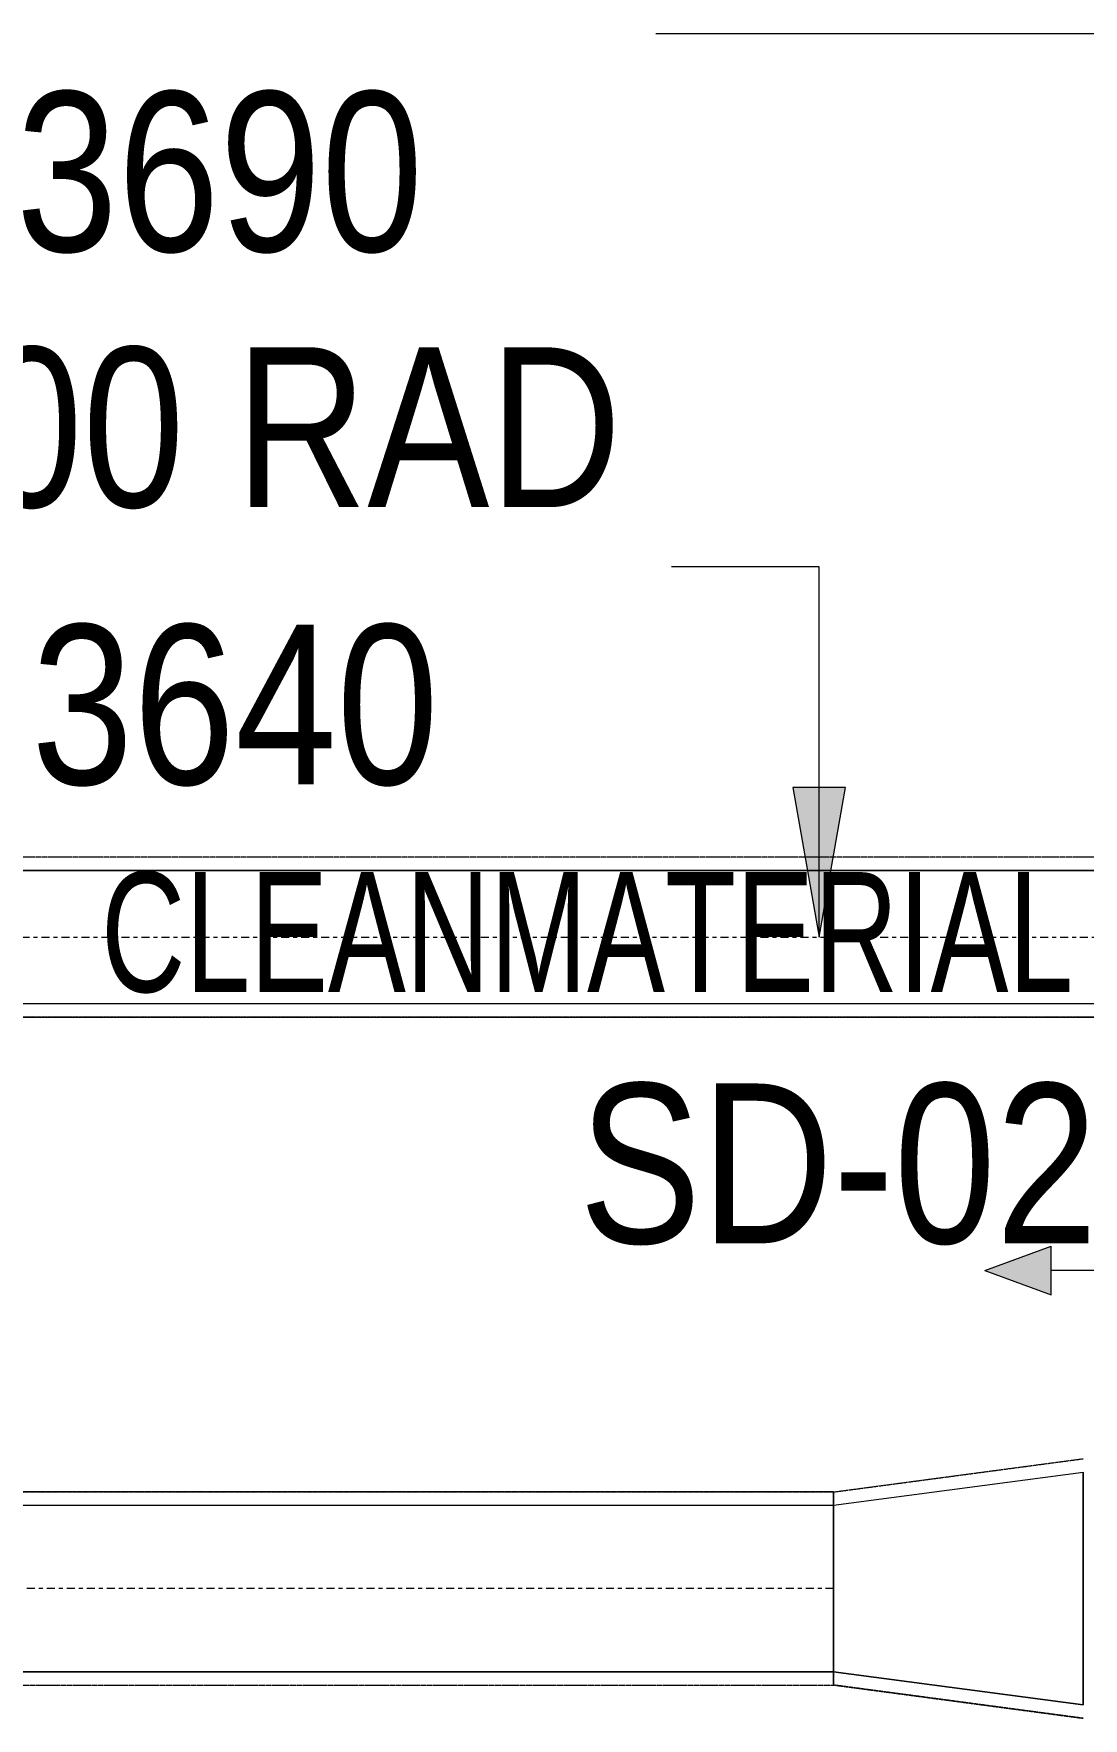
# Model space of a CAD drawing. Header units: inches. Extents: x -83664 to 20107, y -47222 to 19398.
# Drawn here: x -21138 to -19561, y -31103 to -28572 of the extents above; entities that cross this region are included whole.
import ezdxf

# ---------------------------------------------------------------- set-up
doc = ezdxf.new("R2010")
doc.units = ezdxf.units.IN
doc.header["$MEASUREMENT"] = 0
doc.linetypes.add('Center', pattern=[29.999999, 12, -6, 6, -6])
doc.linetypes.add('Hidden 0_50', pattern=[1.0584, 0.5292, -0.5292])
for name, color, linetype, lineweight in [('A-DETL-GENF', 7, 'Continuous', 9), ('G-ANNO-TEXT', 7, 'Continuous', 9), ('M-HVAC-CDFF', 7, 'Continuous', 9), ('M-HVAC-DUCT-CNTR', 7, 'Center', 9), ('M-HVAC-DUCT-IDEN', 7, 'Continuous', 18), ('ROOM TAG', 7, 'Continuous', 9)]:
    doc.layers.add(name, color=color, linetype=linetype, lineweight=lineweight)
doc.layers.add('FF ROOM TAG_dwg', color=7, linetype='Continuous', lineweight=9, true_color=0x767676)
doc.layers.add('M-HVAC-DUCT', color=7, linetype='Continuous', lineweight=9, true_color=0xffe97f)
doc.styles.add('Arial Narrow_20', font='ARIALN.TTF', dxfattribs={"width": 0.85, "height": 4572})
doc.styles.add('Arial Narrow_21', font='ARIALN.TTF', dxfattribs={"height": 240})

# ---------------------------------------------------------------- blocks, each defined once
blk = doc.blocks.new('GCE-AT-Supply Air Rectangular Diffuser - 225x225-V55-FIRST FLOOR AC CONDITIONING LAYOUT - PART A')
at = {"layer": 'A-DETL-GENF', "true_color": 0xff7f00}
for points in [[(36.4, 312.5), (0, 412.5), (-36.4, 312.5)], [(-312.5, 36.4), (-412.5, 0), (-312.5, -36.4)], [(412.5, 0), (312.5, 36.4), (312.5, -36.4), (338.5, -26.9)], [(36.4, -312.5), (-36.4, -312.5), (0, -412.5)]]:
    blk.add_hatch(color=30, dxfattribs=at).paths.add_polyline_path(points)
at = {"layer": 'A-DETL-GENF', "color": 30, "true_color": 0xff7f00}
for p, q in [((0, 412.5), (-36.4, 312.5)), ((0, 412.5), (36.4, 312.5)), ((-36.4, 312.5), (36.4, 312.5)), ((0, 212.5), (0, 312.5)), ((-162.5, -162.5), (162.5, 162.5)), ((-162.5, 162.5), (162.5, -162.5)), ((-162.5, -162.5), (-162.5, 162.5)), ((-162.5, 162.5), (162.5, 162.5)), ((162.5, 162.5), (162.5, -162.5)), ((-412.5, 0), (-312.5, 36.4)), ((-312.5, -36.4), (-312.5, 36.4)), ((312.5, 36.4), (312.5, -36.4)), ((412.5, 0), (312.5, 36.4)), ((212.5, 0), (312.5, 0)), ((-412.5, 0), (-312.5, -36.4)), ((-212.5, 0), (-312.5, 0)), ((412.5, 0), (312.5, -36.4)), ((162.5, -162.5), (-162.5, -162.5)), ((0, -212.5), (0, -312.5)), ((36.4, -312.5), (-36.4, -312.5)), ((0, -412.5), (-36.4, -312.5)), ((0, -412.5), (36.4, -312.5))]:
    blk.add_line(p, q, dxfattribs=at)
blk = doc.blocks.new('M_Rec Transition - Length - Standard-8296209-FIRST FLOOR AC CONDITIONING LAYOUT - PART A')
at = {"layer": 'M-HVAC-DUCT', "color": 30, "true_color": 0xff7f00}
for p, q in [((0, 125), (375, 175)), ((0, 125), (375, 175)), ((375, -175), (375, 175)), ((375, 175), (375, -175)), ((0, 125), (0, -125)), ((0, -125), (0, 125)), ((0, -125), (375, -175)), ((375, -175), (0, -125))]:
    blk.add_line(p, q, dxfattribs=at)
blk = doc.blocks.new('TEMW-SMBZ-HO-BM-HVAC-00002_rvt-1-FIRST FLOOR AC CONDITIONING LAYOUT - PART A')
at = {"layer": 'M-HVAC-DUCT', "color": 6, "linetype": 'Hidden 0_50', "true_color": 0xff00ff}
for p, q in [((132410.4, 68562.5), (128921.1, 68562.5)), ((132410.4, 68562.5), (128921.1, 68562.5)), ((128921.1, 68322.5), (132410.4, 68322.5)), ((132410.4, 68322.5), (128921.1, 68322.5))]:
    blk.add_line(p, q, dxfattribs=at)
at = {"layer": 'M-HVAC-DUCT', "color": 6, "true_color": 0xff00ff}
for p, q in [((128921.1, 68542.5), (132410.4, 68542.5)), ((132410.4, 68542.5), (128921.1, 68542.5)), ((132410.4, 68342.5), (128921.1, 68342.5)), ((132410.4, 68342.5), (128921.1, 68342.5))]:
    blk.add_line(p, q, dxfattribs=at)
at = {"layer": 'M-HVAC-DUCT', "color": 30, "linetype": 'Hidden 0_50', "true_color": 0xff7f00}
for p, q in [((131521, 67609), (131896, 67659)), ((131521, 67609), (131896, 67659)), ((131521, 67609), (126609.3, 67609)), ((126609.3, 67609), (131521, 67609)), ((131521, 67609), (131521, 67319)), ((131521, 67319), (131521, 67609)), ((131521, 67609), (131521, 67319)), ((131521, 67319), (131521, 67609)), ((126609.3, 67319), (131521, 67319)), ((126609.3, 67319), (131521, 67319)), ((131521, 67319), (131896, 67269)), ((131896, 67269), (131521, 67319))]:
    blk.add_line(p, q, dxfattribs=at)
at = {"layer": 'M-HVAC-DUCT', "color": 30, "true_color": 0xff7f00}
for p, q in [((126609.3, 67589), (131521, 67589)), ((126609.3, 67589), (131521, 67589)), ((131521, 67339), (131521, 67589)), ((131521, 67589), (131521, 67339)), ((131521, 67339), (126609.3, 67339)), ((126609.3, 67339), (131521, 67339))]:
    blk.add_line(p, q, dxfattribs=at)
at = {"layer": 'M-HVAC-DUCT-CNTR', "color": 6, "true_color": 0xff00ff}
blk.add_line((128921.1, 68442.5), (132410.4, 68442.5), dxfattribs=at)
at = {"layer": 'M-HVAC-DUCT-CNTR', "color": 30, "true_color": 0xff7f00}
blk.add_line((131521, 67464), (126609.3, 67464), dxfattribs=at)
at = {"layer": 'M-HVAC-CDFF', "color": 6, "linetype": 'Hidden 0_50', "lineweight": 9, "true_color": 0xff00ff}
blk.add_blockref('GCE-AT-Supply Air Rectangular Diffuser - 225x225-V55-FIRST FLOOR AC CONDITIONING LAYOUT - PART A', (132160.4, 67941.8), dxfattribs=at)
at = {"layer": 'M-HVAC-DUCT', "color": 6, "linetype": 'Hidden 0_50', "lineweight": 9, "true_color": 0xff00ff}
blk.add_blockref('M_Rec Transition - Length - Standard-8296209-FIRST FLOOR AC CONDITIONING LAYOUT - PART A', (131521, 67464), dxfattribs=at)
blk = doc.blocks.new('TEMW-SMBZ-HO-BM-HVAC-00002_rvt-2-FIRST FLOOR AC CONDITIONING LAYOUT - PART A')
at = {"layer": 'M-HVAC-DUCT', "color": 6, "linetype": 'Hidden 0_50', "true_color": 0xff00ff}
for p, q in [((132410.4, 68562.5), (128921.1, 68562.5)), ((132410.4, 68562.5), (128921.1, 68562.5)), ((128921.1, 68322.5), (132410.4, 68322.5)), ((132410.4, 68322.5), (128921.1, 68322.5))]:
    blk.add_line(p, q, dxfattribs=at)
at = {"layer": 'M-HVAC-DUCT', "color": 6, "true_color": 0xff00ff}
for p, q in [((128921.1, 68542.5), (132410.4, 68542.5)), ((132410.4, 68542.5), (128921.1, 68542.5)), ((132410.4, 68342.5), (128921.1, 68342.5)), ((132410.4, 68342.5), (128921.1, 68342.5))]:
    blk.add_line(p, q, dxfattribs=at)
at = {"layer": 'M-HVAC-DUCT', "color": 30, "linetype": 'Hidden 0_50', "true_color": 0xff7f00}
for p, q in [((131521, 67609), (131896, 67659)), ((131521, 67609), (131896, 67659)), ((131521, 67609), (126609.3, 67609)), ((126609.3, 67609), (131521, 67609)), ((131521, 67609), (131521, 67319)), ((131521, 67319), (131521, 67609)), ((131521, 67609), (131521, 67319)), ((131521, 67319), (131521, 67609)), ((126609.3, 67319), (131521, 67319)), ((126609.3, 67319), (131521, 67319)), ((131521, 67319), (131896, 67269)), ((131896, 67269), (131521, 67319))]:
    blk.add_line(p, q, dxfattribs=at)
at = {"layer": 'M-HVAC-DUCT', "color": 30, "true_color": 0xff7f00}
for p, q in [((126609.3, 67589), (131521, 67589)), ((126609.3, 67589), (131521, 67589)), ((131521, 67339), (131521, 67589)), ((131521, 67589), (131521, 67339)), ((131521, 67339), (126609.3, 67339)), ((126609.3, 67339), (131521, 67339))]:
    blk.add_line(p, q, dxfattribs=at)
at = {"layer": 'M-HVAC-DUCT-CNTR', "color": 6, "true_color": 0xff00ff}
blk.add_line((128921.1, 68442.5), (132410.4, 68442.5), dxfattribs=at)
at = {"layer": 'M-HVAC-DUCT-CNTR', "color": 30, "true_color": 0xff7f00}
blk.add_line((131521, 67464), (126609.3, 67464), dxfattribs=at)
at = {"layer": 'M-HVAC-CDFF', "color": 6, "linetype": 'Hidden 0_50', "lineweight": 9, "true_color": 0xff00ff}
blk.add_blockref('GCE-AT-Supply Air Rectangular Diffuser - 225x225-V55-FIRST FLOOR AC CONDITIONING LAYOUT - PART A', (132160.4, 67941.8), dxfattribs=at)
at = {"layer": 'M-HVAC-DUCT', "color": 6, "linetype": 'Hidden 0_50', "lineweight": 9, "true_color": 0xff00ff}
blk.add_blockref('M_Rec Transition - Length - Standard-8296209-FIRST FLOOR AC CONDITIONING LAYOUT - PART A', (131521, 67464), dxfattribs=at)
blk = doc.blocks.new('FF ROOM TAG_dwg-8877209-FIRST FLOOR AC CONDITIONING LAYOUT - PART A')
at = {"layer": 'ROOM TAG', "insert": (1338183, 1624164), "char_height": 4572, "width": 43532.17, "attachment_point": 2, "line_spacing_factor": 0.974696, "style": 'Arial Narrow_20'}
blk.add_mtext('CLEANMATERIAL', dxfattribs=at)

msp = doc.modelspace()

# ---------------------------------------------------------------- hatches: boundary and pattern name
at = {"layer": 'M-HVAC-DUCT-IDEN', "lineweight": 9}
msp.add_hatch(color=256, dxfattribs=at).paths.add_polyline_path([(-19957.5, -29929.7), (-19917.9, -29704.7), (-19997.2, -29704.7)])

# ---------------------------------------------------------------- linework, layer by layer
for p, q in [((-19302.1, -28572.4), (-20202.6, -28572.4)), ((-19957.5, -29373.1), (-20179.4, -29373.1)), ((-19957.5, -29929.7), (-19957.5, -29373.1)), ((-19917.9, -29704.7), (-19997.2, -29704.7)), ((-19997.2, -29704.7), (-19957.5, -29929.7)), ((-19957.5, -29929.7), (-19917.9, -29704.7))]:
    msp.add_line(p, q, dxfattribs=at)

# ---------------------------------------------------------------- block references
at = {"lineweight": 5}
for name in ['TEMW-SMBZ-HO-BM-HVAC-00002_rvt-1-FIRST FLOOR AC CONDITIONING LAYOUT - PART A', 'TEMW-SMBZ-HO-BM-HVAC-00002_rvt-2-FIRST FLOOR AC CONDITIONING LAYOUT - PART A']:
    msp.add_blockref(name, (-151456.7, -98372.2), dxfattribs=at)
at = {"layer": 'FF ROOM TAG_dwg', "color": 7, "xscale": 0.03937007874015915, "yscale": 0.03937007874015915, "zscale": 0.03937007874015915}
msp.add_blockref('FF ROOM TAG_dwg-8877209-FIRST FLOOR AC CONDITIONING LAYOUT - PART A', (-72990.3, -93775.4), dxfattribs=at)
msp.add_blockref('FF ROOM TAG_dwg-8877209-FIRST FLOOR AC CONDITIONING LAYOUT - PART A', (-72990.3, -93775.4), dxfattribs=at)
msp.add_blockref('FF ROOM TAG_dwg-8877209-FIRST FLOOR AC CONDITIONING LAYOUT - PART A', (-72990.3, -93775.4), dxfattribs=at)
msp.add_blockref('FF ROOM TAG_dwg-8877209-FIRST FLOOR AC CONDITIONING LAYOUT - PART A', (-72990.3, -93775.4), dxfattribs=at)
msp.add_blockref('FF ROOM TAG_dwg-8877209-FIRST FLOOR AC CONDITIONING LAYOUT - PART A', (-72990.3, -93775.4), dxfattribs=at)

# ---------------------------------------------------------------- texts
at = {"layer": 'G-ANNO-TEXT', "insert": (-20318.3, -30149.5), "char_height": 240, "width": 986.076, "attachment_point": 1, "style": 'Arial Narrow_21'}
msp.add_mtext('SD-02', dxfattribs=at)
at = {"layer": 'M-HVAC-DUCT-IDEN', "lineweight": 9, "char_height": 240, "attachment_point": 1, "style": 'Arial Narrow_21'}
for s, insert, width in [('BOD : 3690', (-21989.1, -28659.5), 1803.797), ('200x200 RAD', (-21965.9, -29043.5), 2152.531), ('BOD : 3640', (-21965.9, -29460.2), 1803.797)]:
    msp.add_mtext(s, dxfattribs=dict(at, insert=insert, width=width))

doc.saveas('drawing.dxf')
